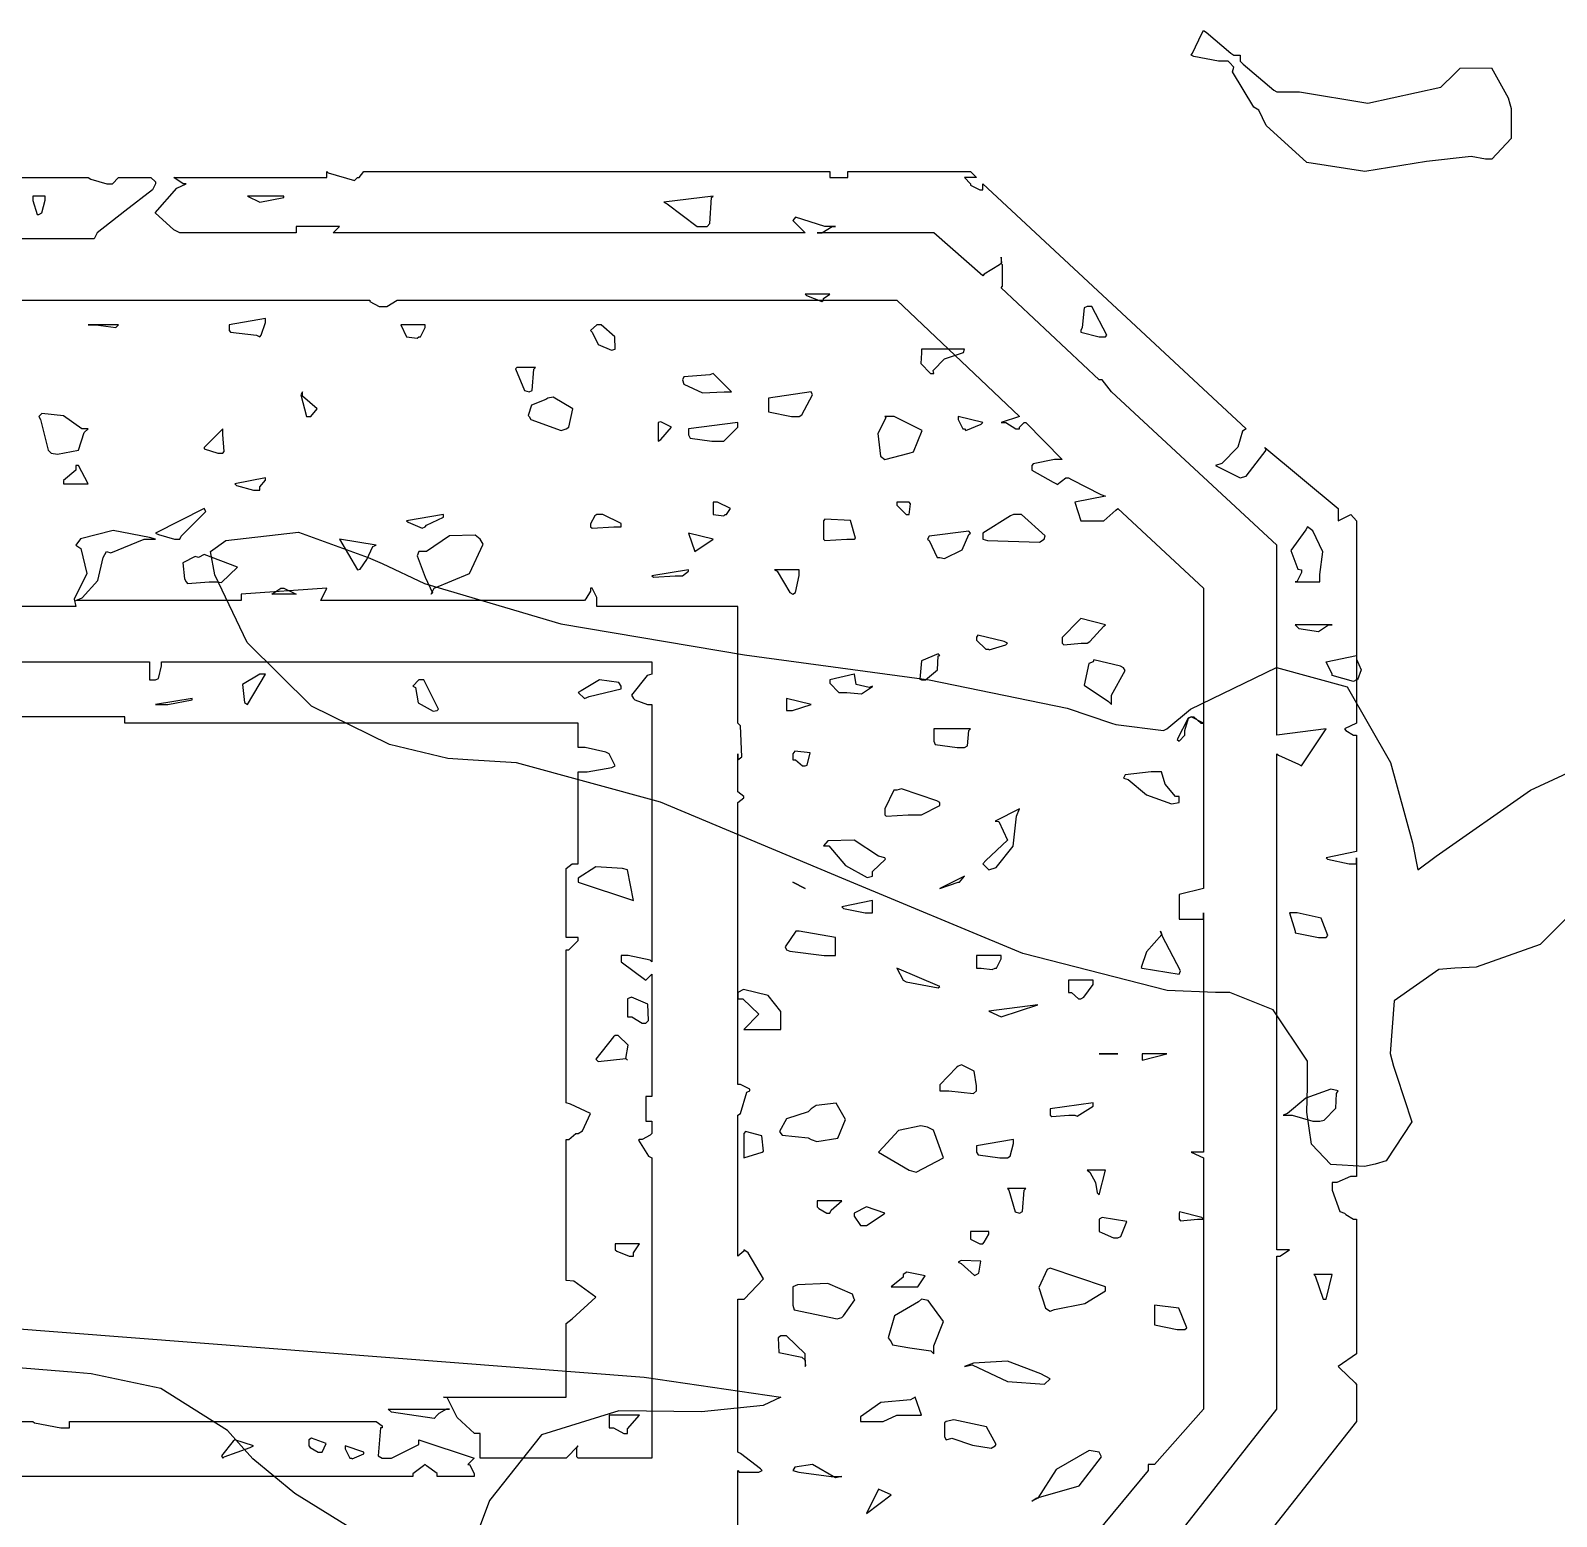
# Model space of a CAD drawing. Extents: x 103 to 248, y 22 to 332.
# Drawn here: x 137.96 to 146.74, y 213.94 to 222.5 of the extents above; entities that cross this region are included whole.
import ezdxf

# ---------------------------------------------------------------- set-up
doc = ezdxf.new("R2010")
doc.units = 0
doc.header["$MEASUREMENT"] = 0

msp = doc.modelspace()

# ---------------------------------------------------------------- linework, layer by layer
at = {"color": 32}
for points in [[(145.132, 222.144), (145.263, 222.144), (145.656, 222.079), (146.076, 222.171), (146.156, 222.25), (146.187, 222.28), (146.367, 222.282), (146.463, 222.11), (146.473, 222.074), (146.481, 222.048), (146.481, 221.876), (146.37, 221.757), (146.333, 221.757), (146.25, 221.771), (145.994, 221.742), (145.639, 221.686), (145.305, 221.737), (145.07, 221.951), (145.028, 222.038), (145, 222.056), (144.876, 222.26), (144.885, 222.286), (144.885, 222.286), (144.859, 222.312), (144.851, 222.32), (144.797, 222.32), (144.655, 222.348), (144.639, 222.356), (144.647, 222.366), (144.7, 222.48), (144.709, 222.497), (144.726, 222.488), (144.867, 222.366), (144.885, 222.356), (144.921, 222.356), (144.921, 222.32), (144.938, 222.304), (145.114, 222.154), (145.132, 222.144)], [(140.546, 213.89), (140.524, 213.83), (140.295, 213.709), (139.897, 213.815), (139.48, 214.074), (139.238, 214.273), (139.171, 214.348), (139.091, 214.437), (138.708, 214.679), (138.307, 214.763), (138.219, 214.771), (137.768, 214.807), (133.306, 215.196), (132.857, 215.23), (135.21, 215.23), (141.49, 214.745), (142.276, 214.629), (142.176, 214.581), (141.821, 214.545), (141.344, 214.551), (140.9, 214.413), (140.599, 214.034), (140.546, 213.89)]]:
    msp.add_lwpolyline(points, close=True, dxfattribs=at)
at = {"color": 7}
for points in [[(136.419, 221.651), (138.289, 221.651), (138.305, 221.642), (138.398, 221.615), (138.429, 221.615), (138.465, 221.651), (138.642, 221.651), (138.65, 221.651), (138.678, 221.625), (138.678, 221.615), (138.66, 221.58), (138.5, 221.456), (138.341, 221.333), (138.325, 221.298), (137.124, 221.298)], [(144.356, 213.571), (145.132, 214.559), (145.132, 215.441), (145.15, 215.441), (145.204, 215.477), (145.204, 215.477), (145.132, 215.477), (145.132, 218.333), (145.141, 218.325), (145.256, 218.273), (145.274, 218.263), (145.415, 218.476), (145.132, 218.44), (145.132, 219.534), (144.18, 220.416), (144.18, 220.416), (144.126, 220.486), (144.11, 220.486), (143.545, 221.015), (143.553, 221.025), (143.553, 221.148), (143.545, 221.156), (143.549, 221.161), (143.545, 221.192), (143.545, 221.192), (143.545, 221.156), (143.535, 221.148), (143.448, 221.095), (143.44, 221.085), (143.158, 221.332), (142.486, 221.332), (142.513, 221.332), (142.572, 221.368), (142.592, 221.368), (142.53, 221.368), (142.362, 221.422), (142.346, 221.404), (142.346, 221.404), (142.407, 221.342), (142.416, 221.332), (139.7, 221.332), (139.736, 221.368), (139.488, 221.368), (139.488, 221.368), (139.488, 221.332), (139.488, 221.332), (138.818, 221.332), (138.782, 221.35), (138.676, 221.448), (138.801, 221.59), (138.854, 221.615), (138.836, 221.615), (138.782, 221.651), (138.782, 221.651), (139.664, 221.651), (139.664, 221.685), (139.664, 221.685), (139.672, 221.677), (139.823, 221.634), (139.84, 221.651), (139.849, 221.651), (139.876, 221.685), (139.876, 221.685), (142.558, 221.685), (142.558, 221.651), (142.663, 221.651), (142.663, 221.651), (142.663, 221.685), (142.663, 221.685), (143.368, 221.685), (143.404, 221.651), (143.334, 221.651), (143.368, 221.615), (143.368, 221.607), (143.422, 221.58), (143.44, 221.58), (143.44, 221.615), (144.956, 220.204), (144.935, 220.191), (144.908, 220.099), (144.815, 220.005), (144.779, 219.993), (144.921, 219.921), (144.956, 219.931), (145.07, 220.081), (145.062, 220.097), (145.485, 219.745), (145.485, 219.728), (145.485, 219.688), (145.485, 219.674), (145.557, 219.71), (145.591, 219.674), (145.591, 218.51), (145.521, 218.476), (145.529, 218.467), (145.574, 218.44), (145.591, 218.44), (145.591, 217.77), (145.415, 217.734), (145.423, 217.726), (145.548, 217.7), (145.591, 217.7), (145.591, 217.7), (145.591, 217.726), (145.591, 217.734), (145.591, 215.9), (145.555, 215.9), (145.477, 215.864), (145.451, 215.864), (145.451, 215.82), (145.495, 215.698), (145.521, 215.688), (145.529, 215.68), (145.574, 215.653), (145.591, 215.653), (145.591, 214.878), (145.485, 214.806), (145.493, 214.798), (145.582, 214.711), (145.591, 214.701), (145.591, 214.489), (145.062, 213.819)], [(133.915, 220.945), (139.912, 220.945), (139.912, 220.937), (139.965, 220.909), (139.983, 220.909), (140.009, 220.909), (140.068, 220.945), (140.089, 220.945), (142.945, 220.945), (143.651, 220.274), (143.545, 220.24), (143.571, 220.24), (143.63, 220.204), (143.651, 220.204), (143.651, 220.213), (143.677, 220.24), (143.687, 220.24), (143.897, 220.027), (143.853, 220.027), (143.729, 220.002), (143.721, 219.993), (143.721, 219.966), (143.845, 219.896), (143.863, 219.887), (143.867, 219.883), (143.917, 219.921), (143.933, 219.921), (143.95, 219.913), (144.118, 219.826), (144.146, 219.817), (143.969, 219.781), (144.004, 219.674), (144.11, 219.674), (144.136, 219.674), (144.206, 219.736), (144.216, 219.745), (144.709, 219.287), (144.709, 218.51), (144.639, 218.546), (144.621, 218.538), (144.559, 218.415), (144.569, 218.405), (144.603, 218.44), (144.603, 218.467), (144.624, 218.539), (144.639, 218.546), (144.655, 218.546), (144.695, 218.51), (144.709, 218.51), (144.709, 217.558), (144.569, 217.523), (144.569, 217.381), (144.709, 217.381), (144.709, 217.381), (144.709, 217.409), (144.709, 217.417), (144.709, 216.04), (144.691, 216.04), (144.651, 216.04), (144.639, 216.04), (144.709, 216.006), (144.709, 215.653), (144.7, 215.663), (144.572, 215.696), (144.569, 215.688), (144.569, 215.653), (144.577, 215.645), (144.676, 215.653), (144.709, 215.653), (144.709, 214.559), (144.427, 214.242), (144.392, 214.242), (144.392, 214.206), (144.04, 213.783)], [(142.029, 213.854), (142.029, 214.206), (142.037, 214.198), (142.151, 214.198), (142.169, 214.206), (142.16, 214.216), (142.045, 214.304), (142.029, 214.313), (142.029, 215.194), (142.066, 215.194), (142.178, 215.31), (142.089, 215.46), (142.063, 215.477), (142.063, 215.469), (142.029, 215.441), (142.029, 215.441), (142.029, 216.253), (142.045, 216.262), (142.081, 216.385), (142.099, 216.393), (142.099, 216.403), (142.045, 216.429), (142.029, 216.429), (142.029, 218.053), (142.029, 218.053), (142.063, 218.079), (142.063, 218.087), (142.063, 218.087), (142.029, 218.114), (142.029, 218.123), (142.029, 218.333), (142.029, 218.299), (142.052, 218.316), (142.045, 218.494), (142.029, 218.51), (142.029, 219.181), (141.217, 219.181), (141.217, 219.215), (141.217, 219.215), (141.217, 219.233), (141.19, 219.287), (141.181, 219.287), (141.181, 219.269), (141.155, 219.225), (141.147, 219.215), (139.63, 219.215), (139.664, 219.287), (139.171, 219.251), (139.171, 219.215), (138.219, 219.215), (138.256, 219.231), (138.345, 219.331), (138.377, 219.464), (138.395, 219.498), (138.421, 219.49), (138.613, 219.568), (138.678, 219.568), (138.642, 219.578), (138.434, 219.618), (138.245, 219.57), (138.219, 219.534), (138.248, 219.515), (138.283, 219.371), (138.209, 219.224), (138.219, 219.181), (134.867, 219.181)], [(136.032, 218.863), (138.642, 218.863), (138.642, 218.758), (138.678, 218.758), (138.694, 218.766), (138.712, 218.839), (138.712, 218.863), (141.534, 218.863), (141.534, 218.792), (141.507, 218.784), (141.418, 218.67), (141.428, 218.652), (141.436, 218.644), (141.509, 218.616), (141.534, 218.616), (141.534, 217.135), (141.525, 217.144), (141.399, 217.171), (141.358, 217.171), (141.358, 217.136), (141.5, 217.029), (141.5, 217.029), (141.534, 217.065), (141.534, 216.359), (141.5, 216.359), (141.5, 216.217), (141.534, 216.217), (141.534, 216.147), (141.525, 216.138), (141.479, 216.112), (141.464, 216.112), (141.458, 216.108), (141.516, 216.016), (141.534, 216.006), (141.534, 214.277), (141.111, 214.277), (141.102, 214.286), (141.102, 214.34), (141.111, 214.348), (141.041, 214.277), (140.546, 214.277), (140.546, 214.277), (140.546, 214.384), (140.546, 214.419), (140.513, 214.419), (140.414, 214.512), (140.357, 214.627), (140.335, 214.629), (141.041, 214.629), (141.041, 215.054), (141.075, 215.08), (141.212, 215.204), (141.085, 215.296), (141.041, 215.301), (141.041, 216.112), (141.057, 216.112), (141.097, 216.147), (141.111, 216.147), (141.136, 216.162), (141.181, 216.262), (141.067, 216.315), (141.041, 216.323), (141.041, 217.205), (141.057, 217.205), (141.111, 217.259), (141.111, 217.275), (141.093, 217.275), (141.053, 217.275), (141.041, 217.275), (141.041, 217.664), (141.041, 217.673), (141.075, 217.7), (141.075, 217.7), (141.111, 217.7), (141.111, 218.229), (141.163, 218.229), (141.305, 218.255), (141.323, 218.263), (141.288, 218.333), (141.27, 218.343), (141.15, 218.369), (141.111, 218.369), (141.111, 218.51), (138.501, 218.51), (138.501, 218.546), (138.501, 218.546), (135.184, 218.546)], [(136.772, 214.489), (137.972, 214.489), (137.98, 214.481), (138.132, 214.453), (138.183, 214.453), (138.183, 214.489), (139.947, 214.489), (139.947, 214.489), (139.983, 214.463), (139.983, 214.453), (139.972, 214.452), (139.96, 214.292), (139.983, 214.277), (140.035, 214.277), (140.193, 214.357), (140.193, 214.383), (140.512, 214.277), (140.476, 214.242), (140.484, 214.242), (140.512, 214.19), (140.512, 214.172), (140.299, 214.172), (140.299, 214.19), (140.237, 214.234), (140.229, 214.242), (140.22, 214.234), (140.159, 214.188), (140.159, 214.172), (136.878, 214.172)]]:
    msp.add_lwpolyline(points, dxfattribs=at)
for points in [[(138.006, 221.438), (138.023, 221.448), (138.042, 221.521), (138.042, 221.544), (137.972, 221.544), (137.972, 221.518), (137.997, 221.438), (138.006, 221.438)], [(139.207, 221.544), (139.277, 221.508), (139.277, 221.508), (139.417, 221.536), (139.417, 221.544), (139.207, 221.544)], [(141.887, 221.544), (141.604, 221.508), (141.622, 221.5), (141.795, 221.368), (141.853, 221.368), (141.869, 221.386), (141.877, 221.536), (141.887, 221.544)], [(142.416, 220.979), (142.425, 220.971), (142.513, 220.937), (142.522, 220.945), (142.522, 220.955), (142.558, 220.979), (142.558, 220.979), (142.416, 220.979)], [(144.04, 220.909), (144.022, 220.901), (144.012, 220.787), (144.004, 220.769), (144.004, 220.76), (144.11, 220.733), (144.146, 220.733), (144.154, 220.743), (144.067, 220.909), (144.04, 220.909)], [(139.277, 220.733), (139.285, 220.743), (139.311, 220.816), (139.311, 220.839), (139.101, 220.803), (139.101, 220.769), (139.109, 220.76), (139.259, 220.743), (139.277, 220.733)], [(138.465, 220.803), (138.289, 220.803), (138.333, 220.803), (138.449, 220.787), (138.465, 220.803)], [(140.089, 220.803), (140.123, 220.733), (140.123, 220.733), (140.184, 220.725), (140.193, 220.733), (140.202, 220.733), (140.229, 220.787), (140.229, 220.803), (140.089, 220.803)], [(141.323, 220.663), (141.323, 220.663), (141.322, 220.733), (141.243, 220.803), (141.217, 220.803), (141.181, 220.769), (141.19, 220.76), (141.225, 220.689), (141.303, 220.657), (141.323, 220.663)], [(143.334, 220.663), (143.087, 220.663), (143.087, 220.642), (143.082, 220.58), (143.138, 220.522), (143.158, 220.522), (143.153, 220.54), (143.218, 220.606), (143.328, 220.643), (143.334, 220.663)], [(140.865, 220.556), (140.758, 220.556), (140.75, 220.55), (140.801, 220.425), (140.829, 220.416), (140.845, 220.425), (140.855, 220.548), (140.865, 220.556)], [(141.993, 220.416), (141.887, 220.522), (141.869, 220.514), (141.719, 220.504), (141.71, 220.486), (141.719, 220.461), (141.825, 220.412), (141.95, 220.416), (141.993, 220.416)], [(139.524, 220.416), (139.514, 220.399), (139.547, 220.274), (139.56, 220.274), (139.571, 220.274), (139.608, 220.319), (139.524, 220.392), (139.524, 220.416)], [(140.935, 220.38), (140.925, 220.372), (140.841, 220.341), (140.822, 220.281), (140.829, 220.274), (140.837, 220.258), (141.013, 220.195), (141.041, 220.204), (141.057, 220.213), (141.079, 220.319), (140.966, 220.387), (140.935, 220.38)], [(142.452, 220.416), (142.205, 220.38), (142.205, 220.31), (142.205, 220.302), (142.338, 220.274), (142.382, 220.274), (142.398, 220.284), (142.46, 220.399), (142.452, 220.416)], [(138.006, 220.274), (138.015, 220.258), (138.059, 220.081), (138.077, 220.063), (138.114, 220.057), (138.235, 220.081), (138.267, 220.182), (138.289, 220.204), (138.253, 220.204), (138.147, 220.279), (138.024, 220.293), (138.006, 220.274)], [(139.065, 220.204), (138.958, 220.097), (138.958, 220.089), (139.037, 220.063), (139.065, 220.063), (139.073, 220.073), (139.065, 220.172), (139.065, 220.204)], [(141.57, 220.133), (141.587, 220.143), (141.648, 220.213), (141.587, 220.244), (141.57, 220.24), (141.57, 220.133)], [(141.923, 220.133), (141.949, 220.133), (142.029, 220.213), (142.029, 220.24), (141.746, 220.204), (141.746, 220.169), (141.755, 220.151), (141.88, 220.133), (141.923, 220.133)], [(142.875, 220.274), (142.881, 220.268), (142.835, 220.177), (142.85, 220.047), (142.875, 220.027), (143.015, 220.063), (143.04, 220.071), (143.09, 220.195), (142.929, 220.274), (142.875, 220.274)], [(143.298, 220.274), (143.298, 220.258), (143.324, 220.204), (143.334, 220.204), (143.342, 220.195), (143.43, 220.231), (143.44, 220.24), (143.298, 220.274)], [(138.219, 219.993), (138.219, 219.966), (138.148, 219.907), (138.148, 219.887), (138.289, 219.887), (138.289, 219.887), (138.235, 219.993), (138.219, 219.993)], [(139.135, 219.887), (139.143, 219.878), (139.242, 219.851), (139.277, 219.851), (139.277, 219.869), (139.311, 219.909), (139.311, 219.921), (139.135, 219.887)], [(141.887, 219.781), (141.887, 219.71), (141.887, 219.71), (141.949, 219.702), (141.957, 219.71), (141.964, 219.71), (141.987, 219.746), (141.912, 219.781), (141.887, 219.781)], [(143.015, 219.71), (143.015, 219.71), (143.024, 219.772), (143.015, 219.781), (142.945, 219.781), (142.945, 219.764), (142.998, 219.71), (143.015, 219.71)], [(138.958, 219.745), (138.678, 219.604), (138.694, 219.596), (138.786, 219.568), (138.818, 219.568), (138.826, 219.586), (138.967, 219.728), (138.958, 219.745)], [(140.123, 219.674), (140.131, 219.666), (140.213, 219.632), (140.229, 219.64), (140.237, 219.65), (140.335, 219.695), (140.335, 219.71), (140.123, 219.674)], [(141.358, 219.64), (141.358, 219.658), (141.252, 219.71), (141.217, 219.71), (141.207, 219.702), (141.181, 219.656), (141.181, 219.64), (141.19, 219.632), (141.315, 219.64), (141.358, 219.64)], [(142.522, 219.674), (142.522, 219.568), (142.53, 219.56), (142.656, 219.568), (142.699, 219.568), (142.707, 219.575), (142.677, 219.676), (142.53, 219.684), (142.522, 219.674)], [(143.44, 219.568), (143.466, 219.56), (143.765, 219.552), (143.793, 219.568), (143.798, 219.588), (143.662, 219.71), (143.617, 219.71), (143.599, 219.702), (143.44, 219.603), (143.44, 219.568)], [(140.265, 219.251), (140.281, 219.287), (140.484, 219.371), (140.563, 219.539), (140.546, 219.568), (140.517, 219.592), (140.37, 219.588), (140.237, 219.498), (140.193, 219.498), (140.184, 219.472), (140.229, 219.349), (140.272, 219.26), (140.265, 219.251)], [(141.887, 219.568), (141.746, 219.604), (141.781, 219.498), (141.887, 219.568)], [(143.368, 219.604), (143.359, 219.614), (143.13, 219.586), (143.122, 219.568), (143.13, 219.56), (143.176, 219.464), (143.192, 219.464), (143.218, 219.457), (143.32, 219.508), (143.359, 219.596), (143.368, 219.604)], [(145.308, 219.64), (145.299, 219.622), (145.212, 219.504), (145.253, 219.396), (145.274, 219.392), (145.274, 219.376), (145.247, 219.322), (145.238, 219.322), (145.38, 219.322), (145.38, 219.366), (145.397, 219.495), (145.339, 219.617), (145.308, 219.64)], [(139.84, 219.392), (139.856, 219.396), (139.893, 219.451), (139.928, 219.527), (139.947, 219.534), (139.736, 219.568), (139.84, 219.392)], [(139.03, 219.322), (139.057, 219.319), (139.149, 219.407), (138.958, 219.481), (138.924, 219.464), (138.906, 219.469), (138.835, 219.432), (138.844, 219.34), (138.854, 219.322), (138.862, 219.313), (138.987, 219.322), (139.03, 219.322)], [(141.746, 219.392), (141.534, 219.358), (141.543, 219.349), (141.668, 219.358), (141.71, 219.358), (141.71, 219.358), (141.746, 219.384), (141.746, 219.392)], [(142.382, 219.392), (142.24, 219.392), (142.256, 219.384), (142.328, 219.261), (142.346, 219.251), (142.362, 219.261), (142.382, 219.36), (142.382, 219.392)], [(139.417, 219.287), (139.488, 219.251), (139.347, 219.251), (139.347, 219.251), (139.399, 219.287), (139.417, 219.287)], [(144.004, 219.111), (143.994, 219.103), (143.897, 219.003), (143.897, 218.969), (143.906, 218.961), (144.005, 218.969), (144.04, 218.969), (144.056, 218.979), (144.136, 219.067), (144.146, 219.075), (144.004, 219.111)], [(145.238, 219.075), (145.259, 219.054), (145.371, 219.037), (145.43, 219.075), (145.451, 219.075), (145.238, 219.075)], [(143.581, 218.969), (143.563, 218.979), (143.41, 219.016), (143.404, 219.005), (143.404, 218.988), (143.456, 218.935), (143.474, 218.935), (143.476, 218.932), (143.571, 218.961), (143.581, 218.969)], [(143.192, 218.899), (143.182, 218.908), (143.086, 218.868), (143.076, 218.763), (143.087, 218.758), (143.109, 218.758), (143.178, 218.816), (143.182, 218.896), (143.192, 218.899)], [(145.415, 218.863), (145.591, 218.899), (145.591, 218.878), (145.617, 218.816), (145.597, 218.758), (145.591, 218.758), (145.573, 218.75), (145.451, 218.783), (145.451, 218.792), (145.415, 218.863)], [(144.074, 218.863), (144.049, 218.852), (144.022, 218.728), (144.162, 218.634), (144.18, 218.616), (144.18, 218.67), (144.259, 218.812), (144.25, 218.828), (144.232, 218.838), (144.078, 218.874), (144.074, 218.863)], [(139.311, 218.792), (139.278, 218.792), (139.179, 218.732), (139.189, 218.628), (139.207, 218.616), (139.311, 218.792)], [(140.299, 218.582), (140.306, 218.59), (140.221, 218.758), (140.193, 218.758), (140.159, 218.722), (140.174, 218.715), (140.189, 218.626), (140.275, 218.578), (140.299, 218.582)], [(141.358, 218.722), (141.344, 218.743), (141.234, 218.758), (141.128, 218.696), (141.111, 218.686), (141.147, 218.652), (141.173, 218.662), (141.358, 218.707), (141.358, 218.722)], [(142.699, 218.792), (142.558, 218.758), (142.558, 218.74), (142.61, 218.686), (142.628, 218.686), (142.656, 218.686), (142.741, 218.678), (142.805, 218.721), (142.805, 218.722), (142.785, 218.715), (142.711, 218.732), (142.701, 218.792), (142.699, 218.792)], [(138.888, 218.652), (138.678, 218.616), (138.748, 218.616), (138.748, 218.616), (138.888, 218.644), (138.888, 218.652)], [(142.31, 218.652), (142.31, 218.582), (142.344, 218.582), (142.452, 218.616), (142.452, 218.616), (142.31, 218.652)], [(143.334, 218.369), (143.351, 218.379), (143.359, 218.467), (143.368, 218.476), (143.158, 218.476), (143.158, 218.405), (143.166, 218.387), (143.291, 218.369), (143.334, 218.369)], [(142.416, 218.263), (142.428, 218.267), (142.446, 218.339), (142.358, 218.348), (142.346, 218.333), (142.346, 218.299), (142.362, 218.299), (142.402, 218.263), (142.416, 218.263)], [(144.463, 218.229), (144.409, 218.229), (144.259, 218.211), (144.25, 218.193), (144.277, 218.185), (144.382, 218.097), (144.526, 218.044), (144.569, 218.053), (144.569, 218.087), (144.548, 218.087), (144.489, 218.158), (144.468, 218.229), (144.463, 218.229)], [(143.051, 217.981), (143.086, 217.981), (143.192, 218.035), (143.192, 218.053), (143.174, 218.062), (142.971, 218.132), (142.945, 218.123), (142.927, 218.123), (142.875, 218.017), (142.875, 217.981), (142.883, 217.973), (143.009, 217.981), (143.051, 217.981)], [(143.651, 218.017), (143.51, 217.946), (143.531, 217.944), (143.581, 217.836), (143.456, 217.718), (143.44, 217.7), (143.474, 217.664), (143.516, 217.678), (143.615, 217.802), (143.633, 217.973), (143.651, 218.017)], [(142.805, 217.628), (142.805, 217.656), (142.879, 217.726), (142.875, 217.734), (142.839, 217.744), (142.699, 217.836), (142.547, 217.831), (142.522, 217.804), (142.554, 217.804), (142.65, 217.69), (142.773, 217.62), (142.805, 217.628)], [(141.428, 217.488), (141.394, 217.664), (141.366, 217.673), (141.212, 217.683), (141.111, 217.617), (141.111, 217.594), (141.428, 217.488)], [(142.416, 217.558), (142.346, 217.594), (142.416, 217.558)], [(143.334, 217.628), (143.192, 217.558), (143.298, 217.594), (143.306, 217.594), (143.334, 217.628), (143.334, 217.628)], [(142.805, 217.417), (142.805, 217.488), (142.628, 217.452), (142.637, 217.443), (142.762, 217.417), (142.805, 217.417)], [(145.204, 217.417), (145.238, 217.311), (145.238, 217.303), (145.371, 217.275), (145.415, 217.275), (145.425, 217.286), (145.387, 217.387), (145.249, 217.417), (145.204, 217.417)], [(142.592, 217.275), (142.382, 217.311), (142.364, 217.311), (142.302, 217.221), (142.31, 217.205), (142.328, 217.197), (142.526, 217.171), (142.592, 217.171), (142.592, 217.275)], [(144.463, 217.311), (144.47, 217.292), (144.382, 217.193), (144.35, 217.103), (144.356, 217.099), (144.569, 217.065), (144.577, 217.083), (144.471, 217.285), (144.463, 217.311)], [(143.404, 217.171), (143.404, 217.099), (143.43, 217.099), (143.494, 217.092), (143.51, 217.099), (143.518, 217.099), (143.545, 217.153), (143.545, 217.171), (143.404, 217.171)], [(142.981, 217.029), (142.998, 217.02), (143.182, 216.986), (143.192, 216.994), (142.945, 217.099), (142.981, 217.029)], [(142.276, 216.818), (142.276, 216.849), (142.204, 216.942), (142.062, 216.975), (142.029, 216.958), (142.029, 216.922), (142.059, 216.922), (142.151, 216.834), (142.063, 216.746), (142.063, 216.746), (142.276, 216.746), (142.276, 216.818)], [(143.933, 217.029), (143.933, 216.958), (143.95, 216.958), (143.99, 216.922), (144.004, 216.922), (144.02, 216.932), (144.074, 217.005), (144.074, 217.029), (143.933, 217.029)], [(141.394, 216.922), (141.394, 216.818), (141.42, 216.818), (141.479, 216.782), (141.5, 216.782), (141.515, 216.797), (141.512, 216.892), (141.417, 216.931), (141.394, 216.922)], [(143.545, 216.818), (143.757, 216.888), (143.474, 216.852), (143.545, 216.818)], [(141.394, 216.57), (141.384, 216.579), (141.398, 216.655), (141.341, 216.712), (141.323, 216.712), (141.314, 216.703), (141.212, 216.575), (141.217, 216.57), (141.225, 216.561), (141.384, 216.579), (141.394, 216.57), (141.394, 216.57), (141.394, 216.57), (141.394, 216.57)], [(144.216, 216.606), (144.11, 216.606), (144.216, 216.606)], [(144.498, 216.606), (144.356, 216.606), (144.356, 216.57), (144.498, 216.606)], [(143.298, 216.535), (143.288, 216.527), (143.192, 216.428), (143.192, 216.393), (143.244, 216.393), (143.386, 216.377), (143.404, 216.393), (143.404, 216.422), (143.39, 216.505), (143.316, 216.542), (143.298, 216.535)], [(145.485, 216.393), (145.442, 216.403), (145.299, 216.35), (145.194, 216.262), (145.168, 216.253), (145.22, 216.253), (145.34, 216.217), (145.38, 216.217), (145.405, 216.224), (145.471, 216.293), (145.475, 216.377), (145.485, 216.393)], [(142.452, 216.289), (142.434, 216.271), (142.31, 216.231), (142.269, 216.158), (142.276, 216.147), (142.284, 216.138), (142.434, 216.122), (142.452, 216.112), (142.484, 216.101), (142.605, 216.12), (142.65, 216.228), (142.595, 216.322), (142.48, 216.309), (142.452, 216.289)], [(144.074, 216.323), (143.827, 216.289), (143.827, 216.253), (143.836, 216.245), (143.935, 216.253), (143.969, 216.253), (143.982, 216.246), (144.074, 216.304), (144.074, 216.323)], [(143.122, 216.183), (143.082, 216.191), (142.954, 216.165), (142.865, 216.068), (142.839, 216.04), (143.015, 215.936), (143.056, 215.925), (143.214, 216.006), (143.156, 216.166), (143.122, 216.183)], [(142.063, 216.147), (142.063, 216.006), (142.169, 216.04), (142.178, 216.046), (142.168, 216.134), (142.074, 216.159), (142.063, 216.147)], [(143.581, 216.006), (143.597, 216.016), (143.617, 216.089), (143.617, 216.112), (143.404, 216.076), (143.404, 216.04), (143.412, 216.024), (143.538, 216.006), (143.581, 216.006)], [(144.11, 215.794), (144.146, 215.936), (144.04, 215.936), (144.055, 215.925), (144.088, 215.865), (144.097, 215.806), (144.11, 215.794)], [(143.687, 215.83), (143.581, 215.83), (143.589, 215.821), (143.626, 215.696), (143.651, 215.688), (143.667, 215.698), (143.677, 215.821), (143.687, 215.83)], [(142.628, 215.76), (142.486, 215.76), (142.486, 215.724), (142.495, 215.715), (142.542, 215.688), (142.558, 215.688), (142.566, 215.706), (142.628, 215.76), (142.628, 215.76)], [(142.735, 215.617), (142.769, 215.617), (142.865, 215.68), (142.875, 215.688), (142.769, 215.724), (142.699, 215.688), (142.699, 215.671), (142.735, 215.617), (142.735, 215.617)], [(144.216, 215.547), (144.234, 215.554), (144.268, 215.64), (144.126, 215.663), (144.11, 215.653), (144.11, 215.583), (144.126, 215.575), (144.192, 215.547), (144.216, 215.547)], [(143.368, 215.547), (143.368, 215.539), (143.422, 215.511), (143.44, 215.511), (143.448, 215.521), (143.474, 215.568), (143.474, 215.583), (143.368, 215.583), (143.368, 215.547)], [(141.464, 215.511), (141.323, 215.511), (141.323, 215.477), (141.332, 215.469), (141.403, 215.441), (141.428, 215.441), (141.428, 215.459), (141.464, 215.511), (141.464, 215.511)], [(143.404, 215.335), (143.417, 215.342), (143.429, 215.411), (143.315, 215.416), (143.298, 215.407), (143.315, 215.398), (143.392, 215.33), (143.404, 215.335)], [(142.699, 215.194), (142.689, 215.222), (142.548, 215.284), (142.372, 215.275), (142.346, 215.265), (142.346, 215.158), (142.354, 215.132), (142.601, 215.08), (142.628, 215.088), (142.637, 215.098), (142.703, 215.19), (142.699, 215.194)], [(142.911, 215.265), (143.051, 215.265), (143.065, 215.265), (143.108, 215.327), (143.002, 215.349), (142.981, 215.335), (142.981, 215.319), (142.911, 215.265), (142.911, 215.265)], [(144.146, 215.265), (143.827, 215.371), (143.809, 215.363), (143.761, 215.261), (143.8, 215.142), (143.827, 215.124), (143.853, 215.134), (144.026, 215.168), (144.146, 215.241), (144.146, 215.265)], [(145.451, 215.335), (145.344, 215.335), (145.353, 215.327), (145.398, 215.194), (145.415, 215.194), (145.451, 215.335)], [(143.087, 215.194), (143.069, 215.178), (142.931, 215.098), (142.894, 214.97), (142.911, 214.948), (142.919, 214.931), (143.02, 214.913), (143.14, 214.895), (143.158, 214.878), (143.158, 214.924), (143.214, 215.064), (143.124, 215.185), (143.087, 215.194)], [(144.427, 215.158), (144.427, 215.054), (144.427, 215.046), (144.559, 215.018), (144.603, 215.018), (144.613, 215.029), (144.567, 215.142), (144.427, 215.158), (144.427, 215.158)], [(142.416, 214.806), (142.42, 214.811), (142.416, 214.842), (142.416, 214.842), (142.416, 214.878), (142.31, 214.982), (142.276, 214.982), (142.262, 214.97), (142.266, 214.886), (142.398, 214.86), (142.416, 214.842), (142.416, 214.842), (142.416, 214.816), (142.416, 214.806)], [(143.827, 214.735), (143.774, 214.763), (143.581, 214.837), (143.386, 214.824), (143.334, 214.806), (143.378, 214.816), (143.581, 214.719), (143.794, 214.704), (143.827, 214.735)], [(142.945, 214.525), (143.087, 214.525), (143.051, 214.629), (143.024, 214.613), (142.853, 214.599), (142.735, 214.516), (142.735, 214.489), (142.839, 214.489), (142.865, 214.489), (142.945, 214.525), (142.945, 214.525)], [(140.37, 214.559), (140.352, 214.559), (140.308, 214.534), (140.299, 214.525), (140.281, 214.507), (140.035, 214.543), (140.017, 214.559), (140.37, 214.559)], [(141.464, 214.525), (141.288, 214.525), (141.288, 214.453), (141.314, 214.453), (141.373, 214.419), (141.394, 214.419), (141.394, 214.446), (141.464, 214.525), (141.464, 214.525)], [(143.51, 214.348), (143.517, 214.357), (143.461, 214.459), (143.272, 214.498), (143.228, 214.489), (143.218, 214.481), (143.218, 214.401), (143.228, 214.383), (143.261, 214.393), (143.381, 214.352), (143.488, 214.335), (143.51, 214.348)], [(139.241, 214.348), (139.135, 214.383), (139.125, 214.375), (139.058, 214.291), (139.065, 214.277), (139.073, 214.286), (139.223, 214.34), (139.241, 214.348)], [(139.56, 214.383), (139.56, 214.348), (139.568, 214.34), (139.613, 214.313), (139.63, 214.313), (139.637, 214.313), (139.66, 214.362), (139.576, 214.393), (139.56, 214.383)], [(139.806, 214.277), (139.81, 214.273), (139.876, 214.303), (139.876, 214.313), (139.77, 214.348), (139.77, 214.331), (139.796, 214.277), (139.806, 214.277)], [(144.11, 214.313), (144.052, 214.321), (143.862, 214.212), (143.756, 214.048), (143.721, 214.03), (143.747, 214.048), (143.994, 214.118), (144.122, 214.286), (144.11, 214.313)], [(142.346, 214.206), (142.38, 214.198), (142.566, 214.172), (142.628, 214.172), (142.591, 214.165), (142.46, 214.242), (142.357, 214.226), (142.346, 214.206)], [(142.769, 213.96), (142.911, 214.066), (142.839, 214.1), (142.769, 213.96)]]:
    msp.add_lwpolyline(points, close=True, dxfattribs=at)
at = {"color": 32}
msp.add_lwpolyline([(146.962, 217.55), (146.647, 217.235), (146.279, 217.104), (146.156, 217.099), (146.156, 217.099), (146.065, 217.092), (145.808, 216.91), (145.785, 216.607), (145.803, 216.535), (145.82, 216.483), (145.908, 216.214), (145.762, 215.99), (145.697, 215.97), (145.637, 215.956), (145.442, 215.969), (145.331, 216.086), (145.305, 216.269), (145.308, 216.417), (145.308, 216.465), (145.308, 216.564), (145.11, 216.858), (144.862, 216.958), (144.779, 216.958), (144.5, 216.971), (143.67, 217.183), (142.627, 217.616), (141.585, 218.055), (140.756, 218.281), (140.476, 218.299), (140.361, 218.306), (140.025, 218.387), (139.576, 218.608), (139.205, 218.974), (139.018, 219.363), (138.994, 219.498), (139.083, 219.56), (139.5, 219.608), (139.902, 219.464), (139.983, 219.428), (140.225, 219.313), (141.011, 219.082), (142.067, 218.903), (143.131, 218.758), (143.925, 218.596), (144.18, 218.51), (144.206, 218.502), (144.48, 218.467), (144.498, 218.476), (144.635, 218.59), (145.13, 218.83), (145.537, 218.718), (145.787, 218.283), (145.912, 217.821), (145.944, 217.664), (146.049, 217.744), (146.592, 218.123), (147.257, 218.432)], dxfattribs=at)

doc.saveas('drawing.dxf')
